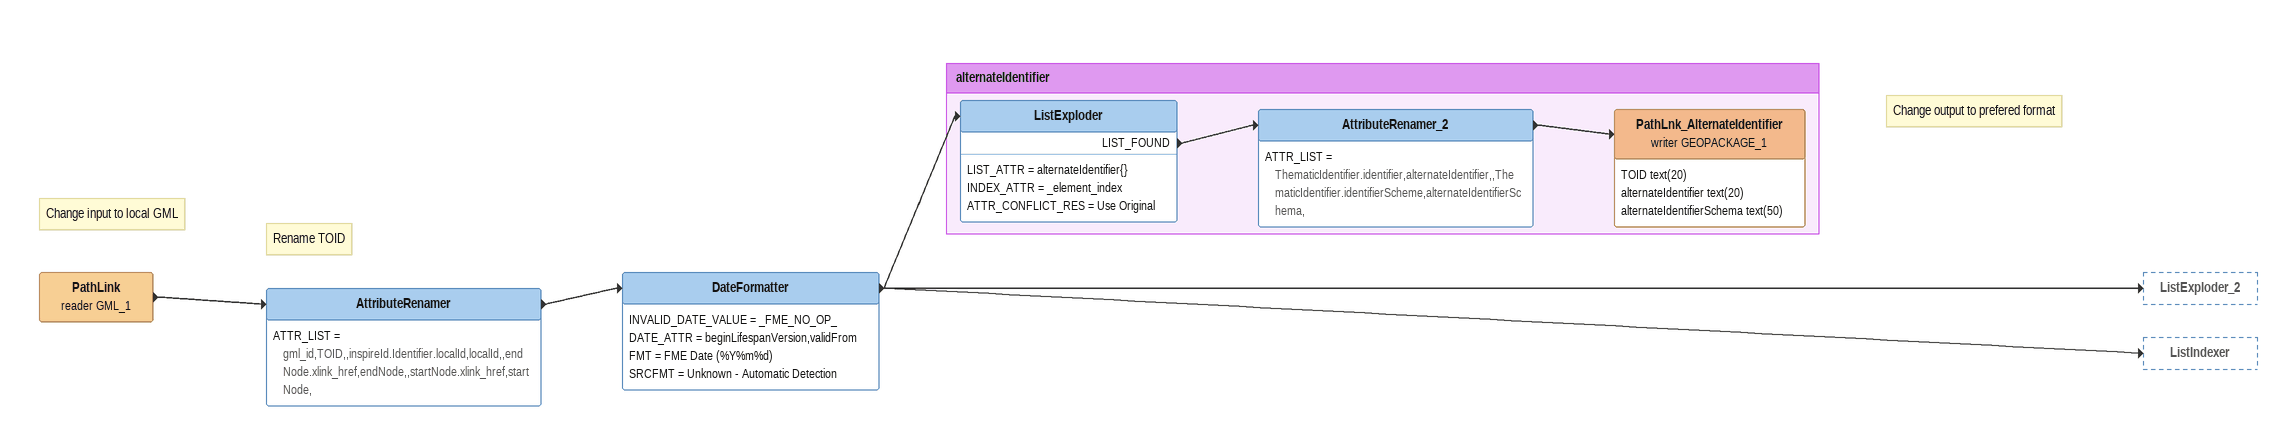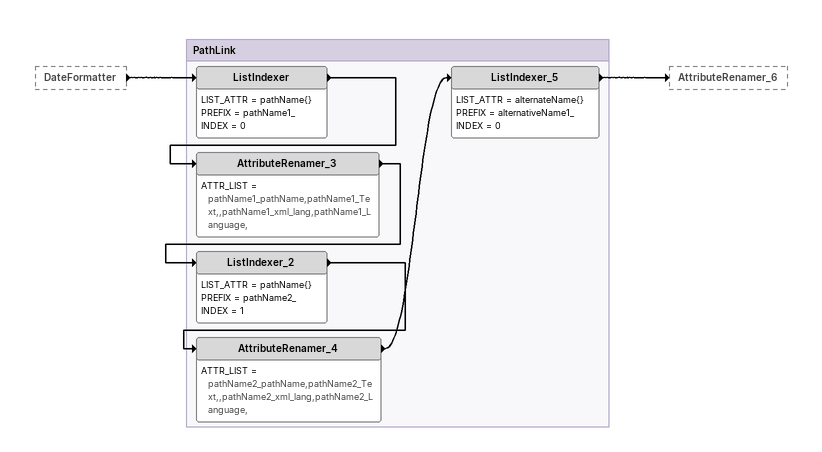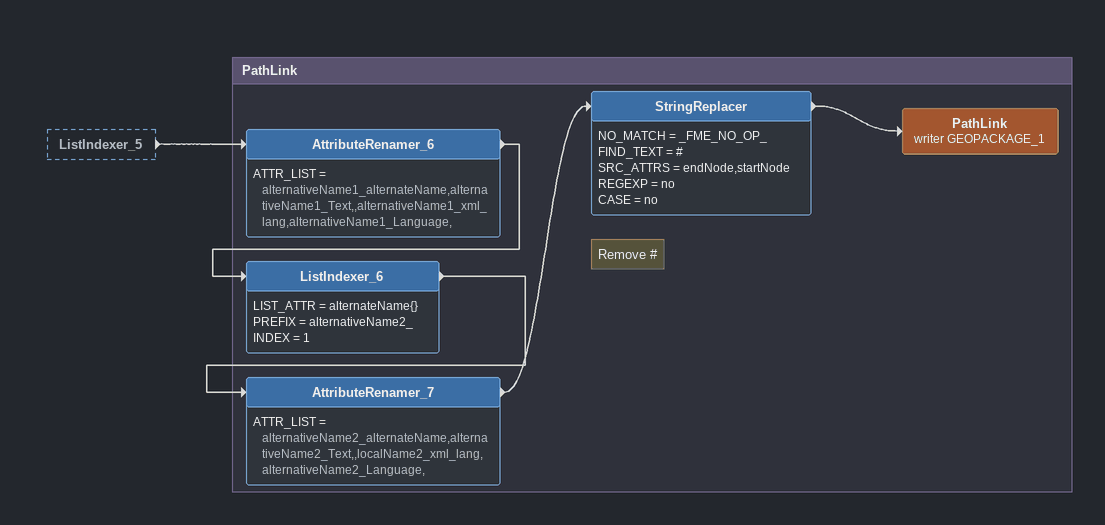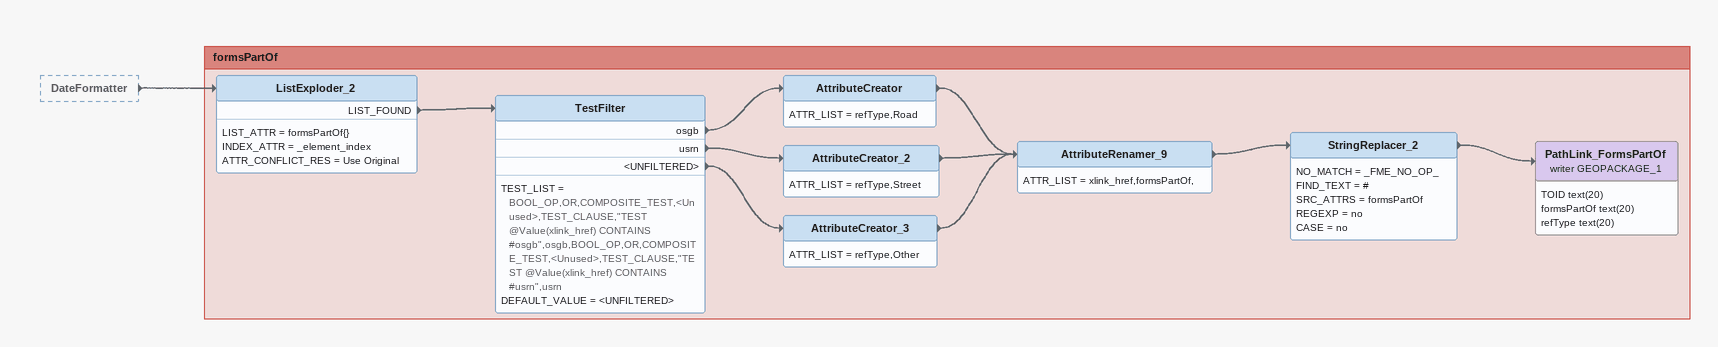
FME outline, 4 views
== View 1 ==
Note: Change input to local GML
PathLink (reader GML_1)
    -> AttributeRenamer
Note: Rename TOID
AttributeRenamer
    ATTR_LIST = gml_id,TOID,,inspireId.Identifier.localId,localId,,endNode.xlink_href,endNode,,startNode.xlink_href,startNode,
    -> DateFormatter
Note: Change output to prefered format
DateFormatter
    INVALID_DATE_VALUE = _FME_NO_OP_
    DATE_ATTR = beginLifespanVersion,validFrom
    FMT = FME Date (%Y%m%d)
    SRCFMT = Unknown - Automatic Detection
    -> ListExploder
    -> ListExploder_2
    -> ListIndexer

Bookmark: alternateIdentifier
ListExploder
    LIST_ATTR = alternateIdentifier{}
    INDEX_ATTR = _element_index
    ATTR_CONFLICT_RES = Use Original
    LIST_FOUND -> AttributeRenamer_2
AttributeRenamer_2
    ATTR_LIST = ThematicIdentifier.identifier,alternateIdentifier,,ThematicIdentifier.identifierScheme,alternateIdentifierSchema,
    -> PathLnk_AlternateIdentifier (writer GEOPACKAGE_1)
PathLnk_AlternateIdentifier (writer GEOPACKAGE_1)
    attributes: TOID text(20), alternateIdentifier text(20), alternateIdentifierSchema text(50)

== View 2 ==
DateFormatter [outside]
    -> ListIndexer

Bookmark: PathLink
ListIndexer
    LIST_ATTR = pathName{}
    PREFIX = pathName1_
    INDEX = 0
    -> AttributeRenamer_3
AttributeRenamer_3
    ATTR_LIST = pathName1_pathName,pathName1_Text,,pathName1_xml_lang,pathName1_Language,
    -> ListIndexer_2
ListIndexer_2
    LIST_ATTR = pathName{}
    PREFIX = pathName2_
    INDEX = 1
    -> AttributeRenamer_4
AttributeRenamer_4
    ATTR_LIST = pathName2_pathName,pathName2_Text,,pathName2_xml_lang,pathName2_Language,
    -> ListIndexer_5
ListIndexer_5
    LIST_ATTR = alternateName{}
    PREFIX = alternativeName1_
    INDEX = 0
    -> AttributeRenamer_6

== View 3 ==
ListIndexer_5 [outside]
    -> AttributeRenamer_6

Bookmark: PathLink
AttributeRenamer_6
    ATTR_LIST = alternativeName1_alternateName,alternativeName1_Text,,alternativeName1_xml_lang,alternativeName1_Language,
    -> ListIndexer_6
ListIndexer_6
    LIST_ATTR = alternateName{}
    PREFIX = alternativeName2_
    INDEX = 1
    -> AttributeRenamer_7
AttributeRenamer_7
    ATTR_LIST = alternativeName2_alternateName,alternativeName2_Text,,localName2_xml_lang,alternativeName2_Language,
    -> StringReplacer
Note: Remove #
StringReplacer
    NO_MATCH = _FME_NO_OP_
    FIND_TEXT = #
    SRC_ATTRS = endNode,startNode
    REGEXP = no
    CASE = no
    -> PathLink (writer GEOPACKAGE_1)
PathLink (writer GEOPACKAGE_1)

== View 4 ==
DateFormatter [outside]
    -> ListExploder_2

Bookmark: formsPartOf
ListExploder_2
    LIST_ATTR = formsPartOf{}
    INDEX_ATTR = _element_index
    ATTR_CONFLICT_RES = Use Original
    LIST_FOUND -> TestFilter
TestFilter
    TEST_LIST = BOOL_OP,OR,COMPOSITE_TEST,<Unused>,TEST_CLAUSE,"TEST @Value(xlink_href) CONTAINS #osgb",osgb,BOOL_OP,OR,COMPOSITE_TEST,<Unused>,TEST_CLAUSE,"TEST @Value(xlink_href) CONTAINS #usrn",usrn
    DEFAULT_VALUE = <UNFILTERED>
    osgb -> AttributeCreator
    usrn -> AttributeCreator_2
    <UNFILTERED> -> AttributeCreator_3
AttributeCreator
    ATTR_LIST = refType,Road
    -> AttributeRenamer_9
AttributeCreator_2
    ATTR_LIST = refType,Street
    -> AttributeRenamer_9
AttributeCreator_3
    ATTR_LIST = refType,Other
    -> AttributeRenamer_9
AttributeRenamer_9
    ATTR_LIST = xlink_href,formsPartOf,
    -> StringReplacer_2
StringReplacer_2
    NO_MATCH = _FME_NO_OP_
    FIND_TEXT = #
    SRC_ATTRS = formsPartOf
    REGEXP = no
    CASE = no
    -> PathLink_FormsPartOf (writer GEOPACKAGE_1)
PathLink_FormsPartOf (writer GEOPACKAGE_1)
    attributes: TOID text(20), formsPartOf text(20), refType text(20)
